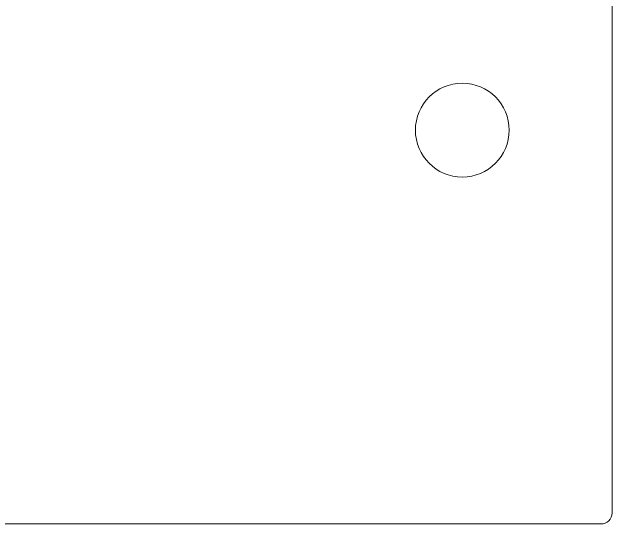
# Model space of a CAD drawing. Header units: millimetres. Extents: x -719 to 505, y -1021 to 376.
# Drawn here: x -124.2 to 35.8, y 24.6 to 161.1 of the extents above; entities that cross this region are included whole.
import ezdxf

# ---------------------------------------------------------------- set-up
doc = ezdxf.new("R2010")
doc.units = ezdxf.units.MM
doc.header["$MEASUREMENT"] = 0
doc.layers.add('OUTLINE', color=7, linetype='Continuous')

msp = doc.modelspace()

# ---------------------------------------------------------------- linework, layer by layer
at = {"layer": 'OUTLINE', "color": 250, "lineweight": 9}
for points, knots in [([(-264.1872, 27.573), (-264.1872, 27.573), (-264.1872, 231.6576), (-264.1872, 231.6576), (-264.1872, 231.6576), (-264.1872, 233.2844), (-262.8563, 234.6153), (-261.2295, 234.6153), (-261.2295, 234.6153), (-261.2295, 234.6153), (32.8551, 234.6153), (32.8551, 234.6153), (32.8551, 234.6153), (34.4819, 234.6153), (35.8128, 233.2844), (35.8128, 231.6576), (35.8128, 231.6576), (35.8128, 231.6576), (35.8128, 27.573), (35.8128, 27.573), (35.8128, 27.573), (35.8128, 25.9462), (34.4819, 24.6153), (32.8551, 24.6153), (32.8551, 24.6153), (32.8551, 24.6153), (-261.2295, 24.6153), (-261.2295, 24.6153), (-261.2295, 24.6153), (-262.8563, 24.6153), (-264.1872, 25.9462), (-264.1872, 27.573)], [0, 0, 0, 0, 0.11111111, 0.11111111, 0.11111111, 0.11111111, 0.22222222, 0.22222222, 0.22222222, 0.22222222, 0.33333333, 0.33333333, 0.33333333, 0.33333333, 0.44444444, 0.44444444, 0.44444444, 0.44444444, 0.55555556, 0.55555556, 0.55555556, 0.55555556, 0.66666667, 0.66666667, 0.66666667, 0.66666667, 0.77777778, 0.77777778, 0.77777778, 0.77777778, 1, 1, 1, 1]), ([(-16.6207, 129.6153), (-16.6207, 136.5188), (-11.0243, 142.1153), (-4.1207, 142.1153), (-4.1207, 142.1153), (2.7829, 142.1153), (8.3793, 136.5188), (8.3793, 129.6153), (8.3793, 129.6153), (8.3793, 122.7118), (2.7829, 117.1153), (-4.1207, 117.1153), (-4.1207, 117.1153), (-11.0243, 117.1153), (-16.6207, 122.7118), (-16.6207, 129.6153)], [0, 0, 0, 0, 0.2, 0.2, 0.2, 0.2, 0.4, 0.4, 0.4, 0.4, 0.6, 0.6, 0.6, 0.6, 1, 1, 1, 1])]:
    msp.add_open_spline(points, degree=3, knots=knots, dxfattribs=at)

doc.saveas('drawing.dxf')
